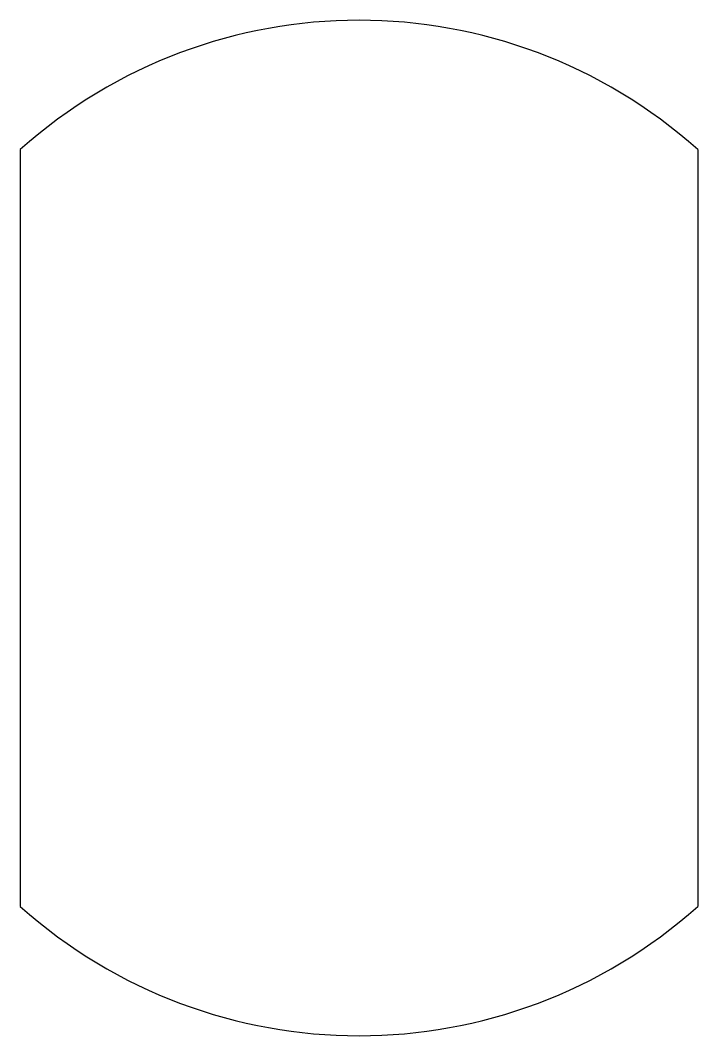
# Model space of a CAD drawing. Extents: x -20 to 20, y -30 to 30.
import ezdxf

# ---------------------------------------------------------------- set-up
doc = ezdxf.new("R2010")
doc.units = 0
doc.layers.get('0').update_dxf_attribs({"linetype": 'CONTINUOUS'})

msp = doc.modelspace()

# ---------------------------------------------------------------- linework, layer by layer
for p, q in [((-20, 22.361), (-20, -22.361)), ((20, 22.361), (20, -22.361))]:
    msp.add_line(p, q)
for start, end in [(48.18969, 131.81031), (228.18969, 311.81031)]:
    msp.add_arc((0, 0), 30, start, end)

doc.saveas('drawing.dxf')
